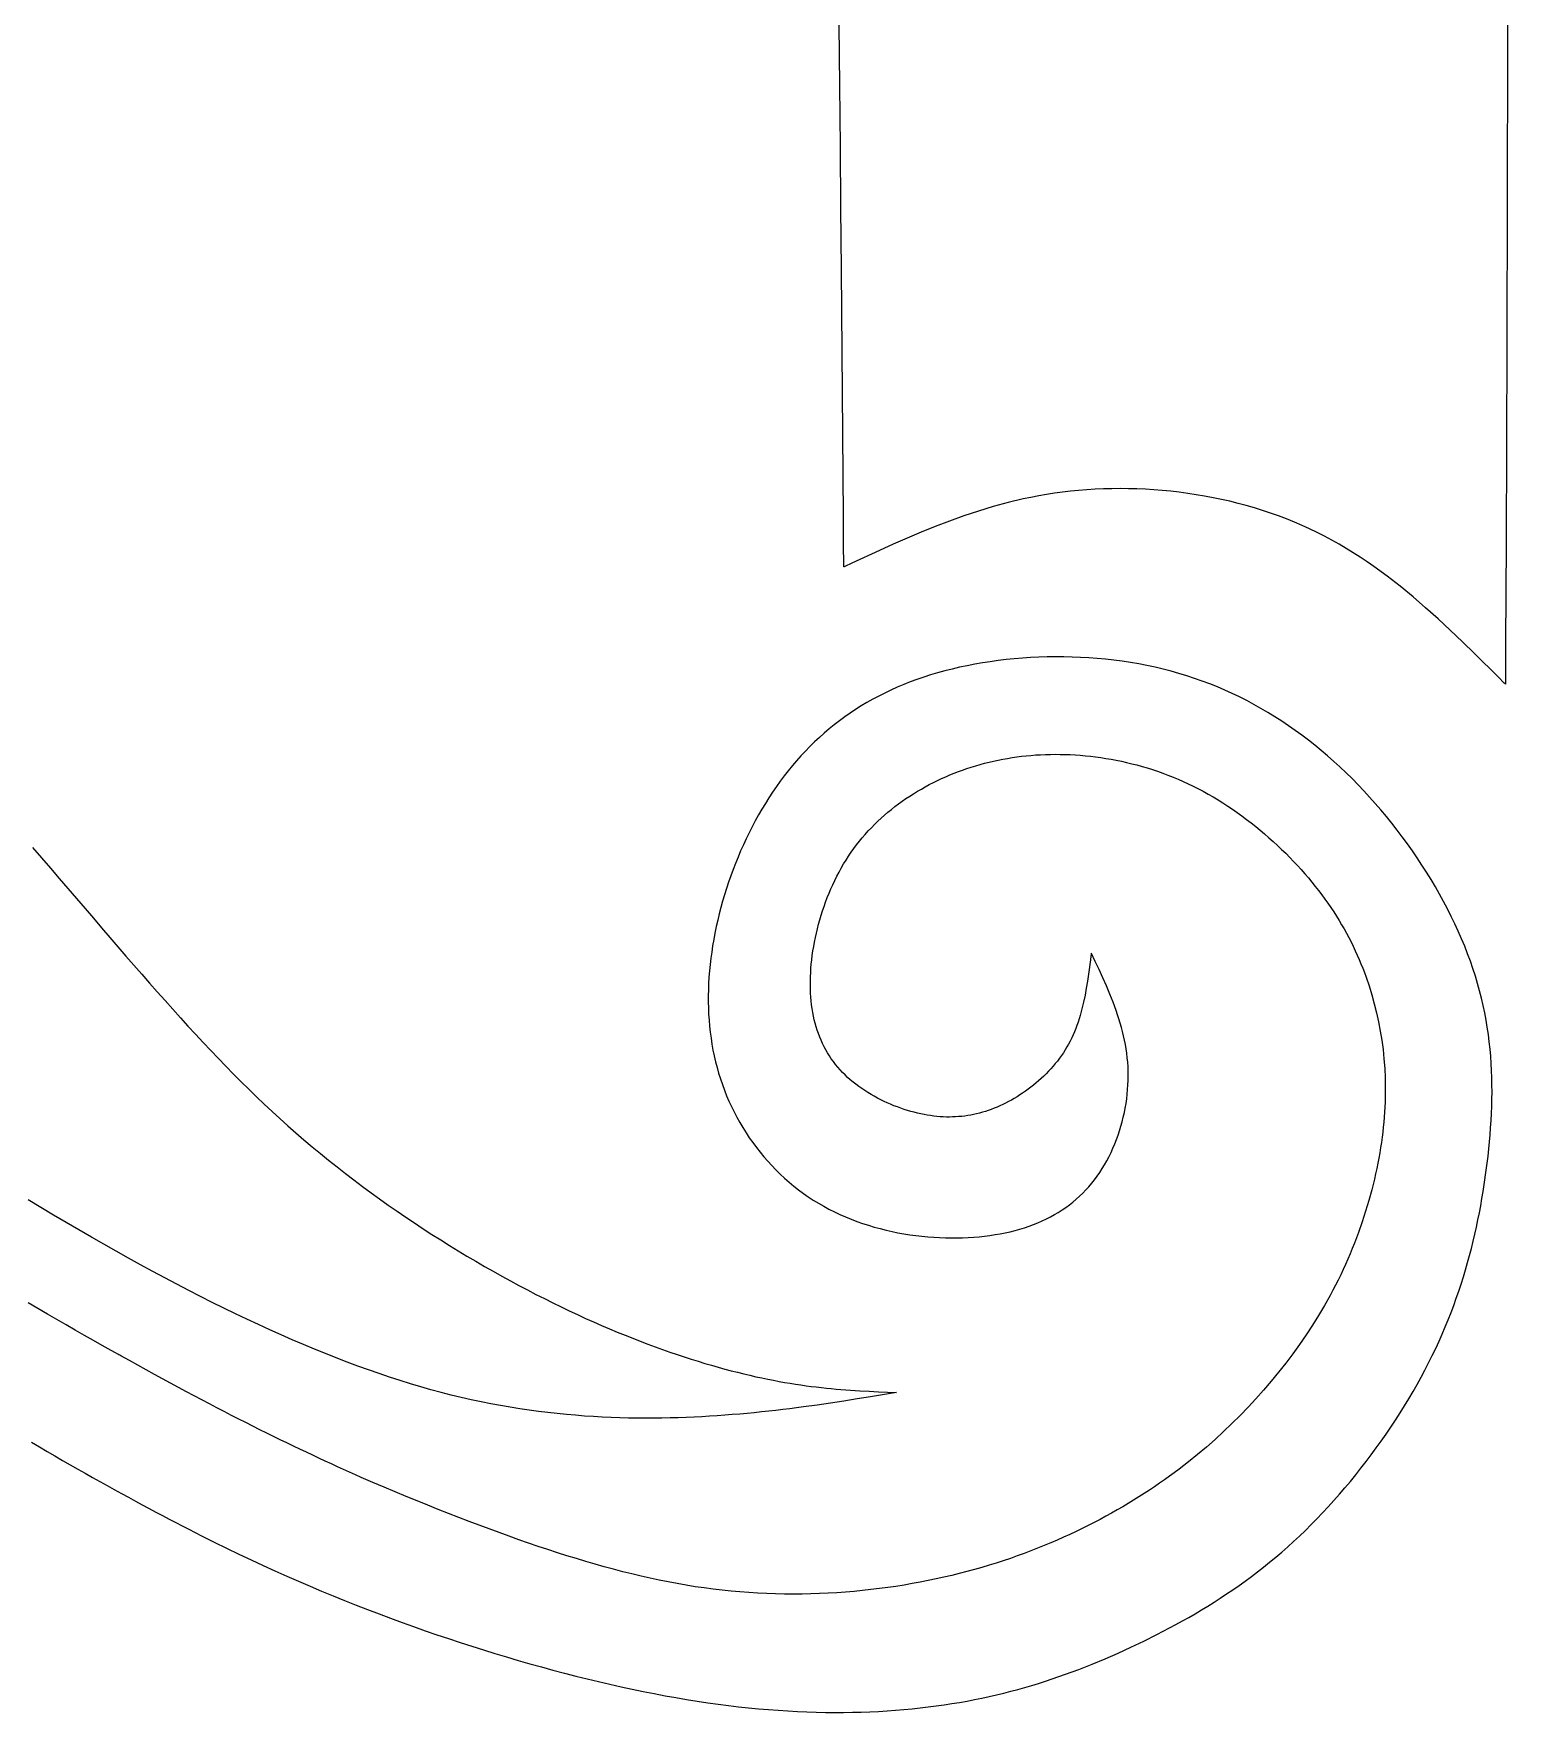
# Model space of a CAD drawing. Extents: x 0 to 279, y 0 to 212.
# Drawn here: x 204.29 to 212.97, y 110.11 to 119.99 of the extents above; entities that cross this region are included whole.
import ezdxf

# ---------------------------------------------------------------- set-up
doc = ezdxf.new("R2010")
doc.units = 0
doc.layers.add('LAYER_1', color=18, linetype='CONTINUOUS')

msp = doc.modelspace()

# ---------------------------------------------------------------- linework, layer by layer
at = {"layer": 'LAYER_1'}
for points in [[(212.9661, 120.1726), (212.966, 119.8885), (212.9658, 119.6031), (212.9654, 119.3165), (212.9649, 119.0287), (212.9642, 118.7398), (212.9633, 118.45), (212.9624, 118.1593), (212.9602, 117.5759), (212.9577, 116.9905), (212.9551, 116.4038), (212.9544, 116.2571), (212.9541, 116.1837), (212.954, 116.1653), (212.954, 116.163), (212.954, 116.1621), (212.9538, 116.1623), (212.9533, 116.1628), (212.9522, 116.1639), (212.9478, 116.1683), (212.9128, 116.2033), (212.7723, 116.3426), (212.7015, 116.4115), (212.6301, 116.4794), (212.5579, 116.5462), (212.4848, 116.6116), (212.4106, 116.6753), (212.3351, 116.7372), (212.2583, 116.7969), (212.1798, 116.8542), (212.1399, 116.8819), (212.0995, 116.9089), (212.0587, 116.9351), (212.0173, 116.9606), (211.9755, 116.9853), (211.9331, 117.0092), (211.8901, 117.0323), (211.8465, 117.0545), (211.8024, 117.0757), (211.7576, 117.0961), (211.7123, 117.1155), (211.6663, 117.134), (211.6199, 117.1515), (211.573, 117.1681), (211.5256, 117.1838), (211.4779, 117.1986), (211.4297, 117.2125), (211.3812, 117.2254), (211.3325, 117.2374), (211.2834, 117.2486), (211.2341, 117.2588), (211.1846, 117.2681), (211.135, 117.2765), (211.0852, 117.284), (211.0354, 117.2907), (210.9855, 117.2964), (210.9355, 117.3013), (210.8856, 117.3052), (210.8358, 117.3083), (210.786, 117.3105), (210.7363, 117.3118), (210.6869, 117.3123), (210.6376, 117.3118), (210.5885, 117.3105), (210.5397, 117.3084), (210.4912, 117.3054), (210.4431, 117.3015), (210.3953, 117.2967), (210.348, 117.2912), (210.301, 117.2847), (210.2545, 117.2775), (210.2084, 117.2695), (210.1628, 117.2607), (210.1175, 117.2511), (210.028, 117.2299), (209.9399, 117.2061), (209.8531, 117.1799), (209.7674, 117.1515), (209.6828, 117.1212), (209.599, 117.0892), (209.516, 117.0557), (209.4337, 117.0209), (209.3519, 116.9851), (209.2706, 116.9485), (209.1086, 116.8737), (209.0682, 116.8548), (209.0632, 116.8525), (209.0619, 116.8519), (209.0613, 116.8516), (209.0611, 116.8515), (209.0611, 116.8527), (209.0611, 116.8555), (209.0609, 116.8782), (209.0602, 116.9691), (209.0589, 117.1509), (209.0534, 117.8773), (209.0476, 118.6022), (209.0446, 118.9636), (209.0414, 119.3241), (209.038, 119.6837), (209.0344, 120.0421)], [(204.2812, 111.7006), (204.328, 111.6733), (204.3742, 111.6464), (204.42, 111.6199), (204.4652, 111.5938), (204.51, 111.5681), (204.5543, 111.5429), (204.5981, 111.518), (204.6415, 111.4935), (204.6844, 111.4694), (204.7269, 111.4457), (204.769, 111.4224), (204.8107, 111.3994), (204.852, 111.3768), (204.8929, 111.3546), (204.9334, 111.3327), (204.9735, 111.3112), (205.0133, 111.29), (205.0527, 111.2691), (205.0918, 111.2486), (205.1305, 111.2284), (205.169, 111.2085), (205.2071, 111.1889), (205.2825, 111.1506), (205.3568, 111.1136), (205.43, 111.0776), (205.5024, 111.0427), (205.5738, 111.0088), (205.6445, 110.976), (205.7145, 110.944), (205.7838, 110.9129), (205.8527, 110.8827), (205.9211, 110.8533), (205.9891, 110.8246), (206.0569, 110.7966), (206.1244, 110.7692), (206.1919, 110.7425), (206.2593, 110.7163), (206.3267, 110.6906), (206.3943, 110.6653), (206.4622, 110.6405), (206.5302, 110.6161), (206.5983, 110.5921), (206.6666, 110.5685), (206.735, 110.5454), (206.8035, 110.5228), (206.872, 110.5007), (206.9405, 110.479), (207.0089, 110.4579), (207.0773, 110.4372), (207.1456, 110.4171), (207.2138, 110.3976), (207.2818, 110.3785), (207.3496, 110.3601), (207.4172, 110.3422), (207.4845, 110.3249), (207.5516, 110.3083), (207.6183, 110.2922), (207.6846, 110.2768), (207.7506, 110.262), (207.8162, 110.2478), (207.8813, 110.2344), (207.9459, 110.2216), (208.0101, 110.2095), (208.0736, 110.1981), (208.1366, 110.1874), (208.199, 110.1774), (208.2608, 110.1682), (208.3219, 110.1597), (208.3824, 110.1519), (208.4422, 110.1448), (208.5014, 110.1384), (208.56, 110.1328), (208.618, 110.1278), (208.6754, 110.1234), (208.7321, 110.1198), (208.7882, 110.1168), (208.8437, 110.1144), (208.8986, 110.1127), (208.9529, 110.1115), (209.0066, 110.111), (209.0597, 110.1111), (209.1122, 110.1118), (209.1641, 110.1131), (209.2155, 110.1149), (209.2662, 110.1174), (209.3163, 110.1203), (209.3659, 110.1238), (209.4149, 110.1279), (209.4633, 110.1324), (209.5112, 110.1375), (209.5585, 110.143), (209.6052, 110.1491), (209.6513, 110.1557), (209.6969, 110.1627), (209.7419, 110.1702), (209.7865, 110.1782), (209.8305, 110.1866), (209.8741, 110.1955), (209.9171, 110.2048), (209.9598, 110.2146), (210.002, 110.2248), (210.0439, 110.2354), (210.0853, 110.2465), (210.1264, 110.258), (210.1672, 110.2699), (210.2076, 110.2822), (210.2477, 110.295), (210.2876, 110.3081), (210.3272, 110.3216), (210.3665, 110.3355), (210.4056, 110.3498), (210.4445, 110.3645), (210.5218, 110.395), (210.5986, 110.427), (210.6749, 110.4603), (210.7509, 110.4951), (210.8268, 110.5312), (210.9026, 110.5688), (210.9404, 110.5882), (210.9781, 110.6081), (211.0158, 110.6283), (211.0533, 110.649), (211.0908, 110.6702), (211.1282, 110.6918), (211.1655, 110.714), (211.2027, 110.7367), (211.2398, 110.7598), (211.2768, 110.7836), (211.3136, 110.8079), (211.3503, 110.8328), (211.3868, 110.8582), (211.4232, 110.8843), (211.4595, 110.911), (211.4955, 110.9383), (211.5314, 110.9663), (211.5671, 110.995), (211.6026, 111.0244), (211.6379, 111.0545), (211.6731, 111.0852), (211.708, 111.1168), (211.7427, 111.149), (211.7771, 111.1821), (211.8113, 111.2159), (211.8452, 111.2504), (211.8789, 111.2855), (211.9122, 111.3213), (211.9452, 111.3577), (211.9779, 111.3947), (212.0101, 111.4323), (212.042, 111.4703), (212.0735, 111.5089), (212.1045, 111.5479), (212.1351, 111.5873), (212.1651, 111.6272), (212.1947, 111.6674), (212.2238, 111.708), (212.2523, 111.7488), (212.2802, 111.79), (212.3075, 111.8314), (212.3343, 111.873), (212.3604, 111.9149), (212.3858, 111.9568), (212.4106, 111.9989), (212.4347, 112.0412), (212.4581, 112.0834), (212.4807, 112.1258), (212.5026, 112.1681), (212.5237, 112.2104), (212.544, 112.2527), (212.5635, 112.295), (212.5823, 112.3372), (212.6004, 112.3794), (212.6177, 112.4215), (212.6343, 112.4636), (212.6502, 112.5057), (212.6654, 112.5478), (212.68, 112.5898), (212.6939, 112.6318), (212.7071, 112.6738), (212.7198, 112.7157), (212.7319, 112.7576), (212.7434, 112.7995), (212.7543, 112.8414), (212.7646, 112.8833), (212.7745, 112.9251), (212.7838, 112.9669), (212.7926, 113.0087), (212.8009, 113.0505), (212.8087, 113.0923), (212.8161, 113.1341), (212.8231, 113.1759), (212.8296, 113.2176), (212.8414, 113.3011), (212.8518, 113.3846), (212.8563, 113.4264), (212.8605, 113.4682), (212.8642, 113.51), (212.8674, 113.5518), (212.8702, 113.5936), (212.8724, 113.6355), (212.874, 113.6774), (212.8751, 113.7194), (212.8755, 113.7614), (212.8753, 113.8034), (212.8745, 113.8456), (212.8729, 113.8877), (212.8706, 113.93), (212.8676, 113.9723), (212.8638, 114.0147), (212.8592, 114.0572), (212.8538, 114.0998), (212.8475, 114.1425), (212.8403, 114.1852), (212.8323, 114.2281), (212.8233, 114.2711), (212.8133, 114.3142), (212.8023, 114.3574), (212.7904, 114.4008), (212.7773, 114.4443), (212.7632, 114.4879), (212.748, 114.5316), (212.7318, 114.5755), (212.7145, 114.6194), (212.6962, 114.6633), (212.677, 114.7072), (212.6567, 114.7511), (212.6356, 114.7949), (212.6135, 114.8386), (212.5905, 114.8822), (212.5667, 114.9256), (212.542, 114.9688), (212.5165, 115.0118), (212.4902, 115.0545), (212.4631, 115.0969), (212.4353, 115.1389), (212.4068, 115.1806), (212.3775, 115.2219), (212.3476, 115.2628), (212.317, 115.3032), (212.2859, 115.3431), (212.2541, 115.3824), (212.2217, 115.4212), (212.1888, 115.4594), (212.1553, 115.4969), (212.1213, 115.5338), (212.0869, 115.57), (212.052, 115.6055), (212.0166, 115.6402), (211.9808, 115.6742), (211.9445, 115.7073), (211.9077, 115.7397), (211.8706, 115.7714), (211.833, 115.8022), (211.7949, 115.8322), (211.7564, 115.8613), (211.7174, 115.8897), (211.678, 115.9172), (211.6382, 115.9439), (211.5979, 115.9698), (211.5572, 115.9948), (211.516, 116.0189), (211.4744, 116.0421), (211.4323, 116.0645), (211.3898, 116.086), (211.3468, 116.1065), (211.3034, 116.1262), (211.2595, 116.1449), (211.2152, 116.1628), (211.1704, 116.1797), (211.1252, 116.1956), (211.0796, 116.2106), (211.0335, 116.2247), (210.987, 116.2378), (210.94, 116.2499), (210.8926, 116.261), (210.8448, 116.2712), (210.7966, 116.2804), (210.7482, 116.2887), (210.6996, 116.2961), (210.6507, 116.3025), (210.6016, 116.308), (210.5525, 116.3126), (210.5033, 116.3163), (210.454, 116.3191), (210.4048, 116.321), (210.3556, 116.322), (210.3065, 116.3222), (210.2576, 116.3216), (210.2089, 116.32), (210.1604, 116.3177), (210.1122, 116.3145), (210.0643, 116.3106), (210.0168, 116.3058), (209.9698, 116.3002), (209.9231, 116.2938), (209.877, 116.2866), (209.8315, 116.2787), (209.7865, 116.27), (209.7422, 116.2606), (209.6986, 116.2504), (209.6557, 116.2396), (209.6135, 116.228), (209.5721, 116.2156), (209.5314, 116.2026), (209.4914, 116.1888), (209.4522, 116.1743), (209.4137, 116.1592), (209.3759, 116.1433), (209.3388, 116.1267), (209.3024, 116.1094), (209.2667, 116.0914), (209.2317, 116.0727), (209.1973, 116.0533), (209.1636, 116.0332), (209.1306, 116.0125), (209.0982, 115.9911), (209.0665, 115.969), (209.0355, 115.9462), (209.005, 115.9227), (208.9752, 115.8986), (208.9461, 115.8738), (208.9175, 115.8484), (208.8895, 115.8223), (208.8622, 115.7955), (208.8355, 115.7681), (208.8093, 115.74), (208.7837, 115.7113), (208.7587, 115.682), (208.7343, 115.652), (208.7104, 115.6214), (208.6872, 115.5902), (208.6645, 115.5584), (208.6424, 115.5262), (208.6209, 115.4934), (208.6, 115.4602), (208.5796, 115.4265), (208.5599, 115.3924), (208.5408, 115.3579), (208.5223, 115.323), (208.5044, 115.2877), (208.4871, 115.2522), (208.4704, 115.2163), (208.4544, 115.1802), (208.4389, 115.1438), (208.4241, 115.1072), (208.4099, 115.0704), (208.3963, 115.0334), (208.3834, 114.9963), (208.3711, 114.9591), (208.3595, 114.9218), (208.3485, 114.8844), (208.3381, 114.847), (208.3284, 114.8095), (208.3193, 114.7721), (208.3109, 114.7346), (208.3031, 114.6972), (208.2961, 114.6599), (208.2896, 114.6227), (208.2839, 114.5855), (208.2789, 114.5484), (208.2746, 114.5114), (208.2709, 114.4745), (208.268, 114.4377), (208.2658, 114.401), (208.2644, 114.3645), (208.2637, 114.3281), (208.2637, 114.2918), (208.2645, 114.2557), (208.266, 114.2198), (208.2683, 114.1841), (208.2714, 114.1485), (208.2753, 114.1132), (208.28, 114.078), (208.2854, 114.0431), (208.2917, 114.0084), (208.2988, 113.9739), (208.3067, 113.9397), (208.3154, 113.9057), (208.325, 113.872), (208.3355, 113.8385), (208.3467, 113.8053), (208.3589, 113.7725), (208.3719, 113.7399), (208.3857, 113.7077), (208.4004, 113.6758), (208.4159, 113.6442), (208.4323, 113.6131), (208.4494, 113.5824), (208.4673, 113.5521), (208.486, 113.5223), (208.5055, 113.493), (208.5257, 113.4641), (208.5467, 113.4358), (208.5684, 113.4081), (208.5908, 113.3809), (208.614, 113.3543), (208.6378, 113.3283), (208.6623, 113.3029), (208.6875, 113.2782), (208.7134, 113.2542), (208.7399, 113.2309), (208.7671, 113.2083), (208.7949, 113.1864), (208.8233, 113.1653), (208.8523, 113.145), (208.8819, 113.1255), (208.9121, 113.1068), (208.9429, 113.089), (208.9742, 113.072), (209.006, 113.0559), (209.0384, 113.0407), (209.0712, 113.0263), (209.1044, 113.0128), (209.138, 113.0001), (209.1719, 112.9883), (209.2061, 112.9772), (209.2405, 112.967), (209.2752, 112.9576), (209.3101, 112.9489), (209.345, 112.9411), (209.3801, 112.934), (209.4152, 112.9276), (209.4504, 112.9221), (209.4855, 112.9172), (209.5205, 112.9131), (209.5555, 112.9097), (209.5902, 112.9071), (209.6248, 112.9051), (209.6592, 112.9038), (209.6933, 112.9033), (209.7271, 112.9034), (209.7606, 112.9041), (209.7936, 112.9056), (209.8263, 112.9077), (209.8584, 112.9104), (209.8901, 112.9137), (209.9212, 112.9177), (209.9518, 112.9223), (209.9819, 112.9275), (210.0115, 112.9334), (210.0405, 112.9399), (210.069, 112.947), (210.0969, 112.9548), (210.1243, 112.9632), (210.1512, 112.9723), (210.1775, 112.982), (210.2032, 112.9923), (210.2284, 113.0032), (210.2531, 113.0148), (210.2771, 113.0271), (210.3006, 113.04), (210.3235, 113.0535), (210.3459, 113.0677), (210.3676, 113.0825), (210.3888, 113.098), (210.4094, 113.1141), (210.4294, 113.1309), (210.4488, 113.1483), (210.4676, 113.1664), (210.4858, 113.1851), (210.5033, 113.2045), (210.5203, 113.2245), (210.5367, 113.2452), (210.5525, 113.2665), (210.5676, 113.2884), (210.5822, 113.3109), (210.596, 113.334), (210.6093, 113.3575), (210.6219, 113.3815), (210.6339, 113.4059), (210.6452, 113.4308), (210.6559, 113.456), (210.6659, 113.4815), (210.6753, 113.5074), (210.684, 113.5336), (210.692, 113.5599), (210.6994, 113.5865), (210.706, 113.6133), (210.712, 113.6403), (210.7173, 113.6673), (210.722, 113.6944), (210.7259, 113.7216), (210.7291, 113.7488), (210.7316, 113.776), (210.7335, 113.8031), (210.7346, 113.8302), (210.735, 113.8572), (210.7347, 113.884), (210.7336, 113.9106), (210.7319, 113.9371), (210.7294, 113.9633), (210.7263, 113.9894), (210.7225, 114.0153), (210.7181, 114.041), (210.7132, 114.0665), (210.7076, 114.0918), (210.7015, 114.117), (210.6949, 114.1421), (210.6877, 114.167), (210.6802, 114.1918), (210.6722, 114.2164), (210.6637, 114.241), (210.6458, 114.2897), (210.6265, 114.3381), (210.6062, 114.3862), (210.585, 114.434), (210.5632, 114.4816), (210.5409, 114.5291), (210.5184, 114.5765), (210.5177, 114.578), (210.5173, 114.5787), (210.5172, 114.5789), (210.5171, 114.5786), (210.5168, 114.576), (210.5162, 114.5707), (210.5149, 114.5602), (210.5122, 114.5391), (210.5011, 114.4551), (210.4949, 114.4135), (210.4882, 114.3721), (210.4806, 114.3311), (210.4722, 114.2906), (210.4626, 114.2506), (210.4519, 114.2113), (210.4398, 114.1726), (210.4332, 114.1536), (210.4262, 114.1348), (210.4187, 114.1162), (210.4108, 114.0978), (210.4025, 114.0796), (210.3937, 114.0618), (210.3844, 114.0441), (210.3746, 114.0268), (210.3642, 114.0097), (210.3534, 113.9929), (210.3421, 113.9763), (210.3304, 113.9601), (210.3183, 113.9441), (210.3057, 113.9285), (210.2928, 113.9131), (210.2794, 113.8981), (210.2658, 113.8834), (210.2518, 113.869), (210.2374, 113.8549), (210.2228, 113.8412), (210.2079, 113.8278), (210.1927, 113.8148), (210.1773, 113.8022), (210.1617, 113.7899), (210.1458, 113.7779), (210.1298, 113.7664), (210.1136, 113.7552), (210.0972, 113.7444), (210.0807, 113.7341), (210.0641, 113.7241), (210.0474, 113.7145), (210.0306, 113.7053), (210.0137, 113.6966), (209.9968, 113.6883), (209.9799, 113.6804), (209.9629, 113.673), (209.9459, 113.666), (209.9288, 113.6595), (209.9117, 113.6534), (209.8945, 113.6477), (209.8773, 113.6424), (209.8601, 113.6376), (209.8427, 113.6333), (209.8253, 113.6294), (209.8079, 113.6259), (209.7903, 113.6229), (209.7727, 113.6204), (209.7549, 113.6183), (209.7371, 113.6166), (209.7192, 113.6154), (209.7012, 113.6147), (209.6831, 113.6144), (209.6648, 113.6146), (209.6465, 113.6152), (209.628, 113.6163), (209.6094, 113.6179), (209.5907, 113.6199), (209.5718, 113.6225), (209.5528, 113.6254), (209.5337, 113.6289), (209.5144, 113.6328), (209.4949, 113.6372), (209.4753, 113.6421), (209.4556, 113.6475), (209.4359, 113.6533), (209.4161, 113.6596), (209.3963, 113.6663), (209.3765, 113.6735), (209.3567, 113.6811), (209.337, 113.6892), (209.3174, 113.6977), (209.2979, 113.7067), (209.2786, 113.7161), (209.2595, 113.726), (209.2405, 113.7363), (209.2218, 113.747), (209.2034, 113.7581), (209.1852, 113.7697), (209.1674, 113.7817), (209.1499, 113.7941), (209.1328, 113.8069), (209.116, 113.8202), (209.0997, 113.8338), (209.0839, 113.8479), (209.0685, 113.8623), (209.0537, 113.8772), (209.0393, 113.8924), (209.0256, 113.9081), (209.0124, 113.9241), (208.9998, 113.9405), (208.9878, 113.9573), (208.9763, 113.9745), (208.9654, 113.992), (208.9551, 114.0099), (208.9454, 114.0282), (208.9362, 114.0469), (208.9276, 114.0659), (208.9196, 114.0853), (208.9121, 114.105), (208.9052, 114.125), (208.8988, 114.1454), (208.893, 114.1662), (208.8877, 114.1872), (208.883, 114.2086), (208.8789, 114.2303), (208.8752, 114.2524), (208.8721, 114.2747), (208.8696, 114.2974), (208.8675, 114.3203), (208.8661, 114.3436), (208.8651, 114.3672), (208.8647, 114.391), (208.8648, 114.4152), (208.8654, 114.4396), (208.8665, 114.4643), (208.8682, 114.4893), (208.8703, 114.5146), (208.873, 114.5401), (208.8762, 114.5658), (208.88, 114.5916), (208.8842, 114.6176), (208.8889, 114.6437), (208.8942, 114.6699), (208.8999, 114.6962), (208.9062, 114.7225), (208.913, 114.7488), (208.9203, 114.7751), (208.928, 114.8013), (208.9363, 114.8275), (208.9451, 114.8536), (208.9544, 114.8796), (208.9642, 114.9054), (208.9745, 114.931), (208.9853, 114.9565), (208.9965, 114.9817), (209.0083, 115.0066), (209.0206, 115.0313), (209.0333, 115.0557), (209.0466, 115.0797), (209.0603, 115.1034), (209.0745, 115.1267), (209.0892, 115.1496), (209.1044, 115.172), (209.1201, 115.194), (209.1362, 115.2156), (209.1528, 115.2368), (209.1699, 115.2575), (209.1874, 115.2778), (209.2053, 115.2977), (209.2236, 115.3171), (209.2423, 115.3361), (209.2614, 115.3547), (209.2809, 115.3729), (209.3008, 115.3906), (209.321, 115.4079), (209.3416, 115.4248), (209.3625, 115.4412), (209.3838, 115.4573), (209.4054, 115.4729), (209.4273, 115.488), (209.4495, 115.5028), (209.4719, 115.5171), (209.4947, 115.531), (209.5177, 115.5445), (209.541, 115.5576), (209.5645, 115.5702), (209.5883, 115.5824), (209.6123, 115.5942), (209.6365, 115.6056), (209.6609, 115.6165), (209.6855, 115.6271), (209.7104, 115.6372), (209.7354, 115.6469), (209.7607, 115.6562), (209.7861, 115.6651), (209.8117, 115.6735), (209.8376, 115.6815), (209.8636, 115.689), (209.8899, 115.6961), (209.9163, 115.7028), (209.9429, 115.709), (209.9697, 115.7148), (209.9967, 115.7201), (210.0239, 115.725), (210.0513, 115.7295), (210.0788, 115.7334), (210.1066, 115.737), (210.1345, 115.74), (210.1626, 115.7426), (210.1908, 115.7448), (210.2193, 115.7465), (210.2479, 115.7477), (210.2767, 115.7484), (210.3056, 115.7487), (210.3348, 115.7485), (210.3641, 115.7478), (210.3936, 115.7467), (210.4232, 115.7451), (210.453, 115.743), (210.4829, 115.7404), (210.5129, 115.7373), (210.543, 115.7336), (210.5732, 115.7295), (210.6035, 115.7249), (210.6338, 115.7197), (210.6642, 115.714), (210.6946, 115.7078), (210.7251, 115.701), (210.7556, 115.6937), (210.7861, 115.6859), (210.8165, 115.6775), (210.847, 115.6685), (210.8774, 115.6589), (210.9078, 115.6488), (210.9381, 115.6381), (210.9683, 115.6268), (210.9984, 115.615), (211.0285, 115.6025), (211.0584, 115.5895), (211.0882, 115.5758), (211.1179, 115.5615), (211.1474, 115.5466), (211.1768, 115.5311), (211.206, 115.515), (211.235, 115.4982), (211.2638, 115.4809), (211.2924, 115.463), (211.3207, 115.4446), (211.3488, 115.4257), (211.3767, 115.4063), (211.4042, 115.3864), (211.4315, 115.366), (211.4585, 115.3452), (211.4851, 115.324), (211.5114, 115.3025), (211.5374, 115.2805), (211.5629, 115.2582), (211.5881, 115.2356), (211.6129, 115.2127), (211.6373, 115.1895), (211.6613, 115.1661), (211.6848, 115.1424), (211.7078, 115.1185), (211.7304, 115.0944), (211.7525, 115.0701), (211.7741, 115.0457), (211.7952, 115.0212), (211.8157, 114.9965), (211.8357, 114.9718), (211.8551, 114.9469), (211.874, 114.9221), (211.8922, 114.8971), (211.91, 114.8722), (211.9272, 114.8471), (211.9438, 114.822), (211.9599, 114.7968), (211.9755, 114.7716), (211.9906, 114.7463), (212.0052, 114.721), (212.0192, 114.6955), (212.0328, 114.6701), (212.0459, 114.6445), (212.0585, 114.6189), (212.0707, 114.5933), (212.0824, 114.5675), (212.0936, 114.5417), (212.1044, 114.5159), (212.1148, 114.4899), (212.1247, 114.464), (212.1342, 114.4379), (212.152, 114.3856), (212.1681, 114.333), (212.1828, 114.2802), (212.196, 114.2271), (212.2077, 114.1737), (212.218, 114.1199), (212.2267, 114.0658), (212.234, 114.0112), (212.2397, 113.9562), (212.2439, 113.9007), (212.2465, 113.8447), (212.2472, 113.8164), (212.2476, 113.7881), (212.2475, 113.7595), (212.247, 113.7309), (212.2461, 113.702), (212.2448, 113.673), (212.2431, 113.6439), (212.241, 113.6145), (212.2385, 113.585), (212.2355, 113.5553), (212.2321, 113.5254), (212.2284, 113.4953), (212.2242, 113.465), (212.2196, 113.4346), (212.2145, 113.4039), (212.2091, 113.3731), (212.2032, 113.3422), (212.1969, 113.3112), (212.1903, 113.28), (212.1831, 113.2488), (212.1756, 113.2175), (212.1677, 113.1861), (212.1506, 113.1232), (212.1318, 113.0601), (212.1114, 112.9971), (212.0894, 112.9342), (212.0657, 112.8715), (212.0533, 112.8403), (212.0404, 112.8091), (212.0271, 112.7781), (212.0135, 112.7472), (211.9994, 112.7164), (211.9849, 112.6858), (211.97, 112.6554), (211.9547, 112.6251), (211.9391, 112.595), (211.923, 112.565), (211.8897, 112.5057), (211.855, 112.447), (211.8189, 112.3892), (211.7814, 112.3321), (211.7426, 112.2759), (211.7026, 112.2205), (211.6615, 112.166), (211.6192, 112.1123), (211.5759, 112.0596), (211.5316, 112.0078), (211.4864, 111.9569), (211.4402, 111.9071), (211.3933, 111.8582), (211.3453, 111.8103), (211.2964, 111.7634), (211.2464, 111.7174), (211.1952, 111.6723), (211.1428, 111.628), (211.089, 111.5846), (211.0339, 111.5421), (211.0058, 111.5211), (210.9774, 111.5003), (210.9485, 111.4798), (210.9193, 111.4594), (210.8896, 111.4392), (210.8596, 111.4191), (210.8291, 111.3993), (210.7982, 111.3797), (210.7668, 111.3602), (210.735, 111.3409), (210.7028, 111.3217), (210.6701, 111.3027), (210.6369, 111.2839), (210.6033, 111.2653), (210.5692, 111.2469), (210.5346, 111.2287), (210.4996, 111.2108), (210.4641, 111.1931), (210.4281, 111.1756), (210.3916, 111.1584), (210.3546, 111.1415), (210.3172, 111.1249), (210.2792, 111.1086), (210.2408, 111.0925), (210.2019, 111.0768), (210.1625, 111.0614), (210.1226, 111.0464), (210.0822, 111.0317), (210.0414, 111.0174), (210, 111.0034), (209.9581, 110.9898), (209.9157, 110.9766), (209.8728, 110.9638), (209.8294, 110.9515), (209.7855, 110.9395), (209.7411, 110.928), (209.6961, 110.9169), (209.6507, 110.9063), (209.6047, 110.8962), (209.5583, 110.8865), (209.5114, 110.8774), (209.464, 110.8687), (209.4162, 110.8605), (209.368, 110.8529), (209.3195, 110.8458), (209.2705, 110.8393), (209.2212, 110.8334), (209.1715, 110.828), (209.1215, 110.8232), (209.0712, 110.819), (209.0206, 110.8154), (208.9698, 110.8124), (208.9187, 110.8101), (208.8673, 110.8084), (208.8158, 110.8074), (208.764, 110.8071), (208.7121, 110.8074), (208.6601, 110.8085), (208.6078, 110.8102), (208.5555, 110.8127), (208.5031, 110.8159), (208.4505, 110.8198), (208.3979, 110.8245), (208.3453, 110.83), (208.2926, 110.8362), (208.2399, 110.8432), (208.1871, 110.8509), (208.1343, 110.8595), (208.0813, 110.8687), (208.0283, 110.8787), (207.9751, 110.8894), (207.9218, 110.9008), (207.8683, 110.9129), (207.8146, 110.9257), (207.7607, 110.9391), (207.7066, 110.9532), (207.6523, 110.9679), (207.5977, 110.9833), (207.5428, 110.9993), (207.4877, 111.0158), (207.4322, 111.033), (207.3764, 111.0508), (207.3203, 111.0691), (207.2638, 111.088), (207.2069, 111.1074), (207.1497, 111.1274), (207.092, 111.1479), (207.0339, 111.1689), (206.9754, 111.1904), (206.9163, 111.2124), (206.8568, 111.2348), (206.7968, 111.2577), (206.7363, 111.2812), (206.6751, 111.3052), (206.6131, 111.3298), (206.5504, 111.3551), (206.4867, 111.3812), (206.4222, 111.4081), (206.3565, 111.4359), (206.2898, 111.4646), (206.2218, 111.4943), (206.1874, 111.5095), (206.1526, 111.525), (206.1175, 111.5408), (206.082, 111.5569), (206.0462, 111.5732), (206.01, 111.5899), (205.9734, 111.6069), (205.9364, 111.6242), (205.8991, 111.6418), (205.8613, 111.6597), (205.8231, 111.678), (205.7845, 111.6966), (205.7455, 111.7156), (205.706, 111.735), (205.666, 111.7547), (205.6256, 111.7748), (205.5847, 111.7952), (205.5433, 111.8161), (205.5014, 111.8373), (205.4591, 111.859), (205.4162, 111.8811), (205.3727, 111.9036), (205.3288, 111.9265), (205.2843, 111.9499), (205.2392, 111.9737), (205.1936, 111.9979), (205.1474, 112.0226), (205.1006, 112.0478), (205.0532, 112.0735), (205.0052, 112.0996), (204.9566, 112.1262), (204.9074, 112.1534), (204.8575, 112.181), (204.807, 112.2091), (204.8007, 112.2127), (204.7975, 112.2144), (204.7961, 112.2152), (204.7953, 112.2157), (204.7889, 112.2192), (204.7761, 112.2264), (204.7504, 112.2408), (204.6985, 112.27), (204.6461, 112.2997), (204.593, 112.3299), (204.5393, 112.3605), (204.4851, 112.3916), (204.4303, 112.4232), (204.375, 112.4551), (204.3192, 112.4875), (204.2629, 112.5203)], [(204.2874, 115.2008), (204.3406, 115.1394), (204.3931, 115.0785), (204.445, 115.0181), (204.4962, 114.9585), (204.5468, 114.8995), (204.5967, 114.8413), (204.6459, 114.7838), (204.6946, 114.7271), (204.7427, 114.6711), (204.7904, 114.6159), (204.8375, 114.5613), (204.8842, 114.5075), (204.9305, 114.4544), (204.9765, 114.402), (205.0222, 114.3502), (205.0676, 114.2992), (205.1127, 114.2487), (205.1577, 114.1989), (205.2025, 114.1498), (205.2473, 114.1012), (205.2919, 114.0533), (205.3366, 114.006), (205.3812, 113.9592), (205.4259, 113.9131), (205.4707, 113.8675), (205.5157, 113.8224), (205.5608, 113.7779), (205.6061, 113.7339), (205.6517, 113.6905), (205.6976, 113.6475), (205.7438, 113.6051), (205.7905, 113.5631), (205.8375, 113.5216), (205.885, 113.4806), (205.933, 113.4399), (205.9814, 113.3998), (206.0302, 113.3601), (206.0795, 113.3209), (206.129, 113.2822), (206.179, 113.244), (206.2292, 113.2063), (206.2797, 113.1691), (206.3304, 113.1324), (206.3813, 113.0962), (206.4325, 113.0606), (206.4837, 113.0256), (206.5351, 112.991), (206.5866, 112.9571), (206.6381, 112.9237), (206.6897, 112.8909), (206.7412, 112.8587), (206.7928, 112.8271), (206.8442, 112.7961), (206.8956, 112.7657), (206.9469, 112.7359), (206.998, 112.7068), (207.0489, 112.6783), (207.0996, 112.6504), (207.1501, 112.6232), (207.2003, 112.5967), (207.2501, 112.5708), (207.2997, 112.5457), (207.3489, 112.5212), (207.3978, 112.4973), (207.4462, 112.4742), (207.4943, 112.4517), (207.542, 112.4299), (207.5893, 112.4087), (207.6361, 112.3882), (207.6826, 112.3683), (207.7286, 112.3491), (207.7741, 112.3305), (207.8192, 112.3125), (207.8639, 112.2951), (207.9081, 112.2783), (207.9518, 112.2621), (207.995, 112.2465), (208.0378, 112.2315), (208.08, 112.2171), (208.1217, 112.2033), (208.1629, 112.19), (208.2036, 112.1772), (208.2437, 112.165), (208.2833, 112.1534), (208.3223, 112.1423), (208.3608, 112.1317), (208.3986, 112.1217), (208.4359, 112.1122), (208.4726, 112.1031), (208.5087, 112.0946), (208.5442, 112.0866), (208.5791, 112.079), (208.6134, 112.0719), (208.6472, 112.0653), (208.6804, 112.059), (208.7131, 112.0532), (208.7453, 112.0478), (208.777, 112.0428), (208.8083, 112.0381), (208.8391, 112.0337), (208.8696, 112.0297), (208.8996, 112.026), (208.9293, 112.0226), (208.9586, 112.0194), (208.9876, 112.0166), (209.0163, 112.0139), (209.0448, 112.0115), (209.0729, 112.0093), (209.1009, 112.0072), (209.1561, 112.0037), (209.2107, 112.0007), (209.2647, 111.9981), (209.3719, 111.9936), (209.2177, 111.9681), (209.1402, 111.9555), (209.0623, 111.9432), (208.9838, 111.9312), (208.9046, 111.9196), (208.8245, 111.9085), (208.784, 111.9032), (208.7433, 111.898), (208.7023, 111.893), (208.6609, 111.8881), (208.6193, 111.8834), (208.5773, 111.8789), (208.5349, 111.8746), (208.4921, 111.8706), (208.4489, 111.8667), (208.4053, 111.8631), (208.3613, 111.8597), (208.3168, 111.8566), (208.2718, 111.8537), (208.2263, 111.8512), (208.1803, 111.8489), (208.1338, 111.8469), (208.0867, 111.8452), (208.0392, 111.8439), (207.9911, 111.8429), (207.9425, 111.8424), (207.8934, 111.8422), (207.8438, 111.8425), (207.7937, 111.8433), (207.7431, 111.8446), (207.692, 111.8464), (207.6404, 111.8487), (207.5884, 111.8516), (207.5358, 111.8551), (207.4828, 111.8592), (207.4293, 111.8639), (207.3753, 111.8693), (207.3208, 111.8753), (207.2659, 111.8821), (207.2106, 111.8896), (207.1548, 111.8979), (207.0985, 111.9069), (207.0418, 111.9167), (206.9846, 111.9273), (206.927, 111.9388), (206.8689, 111.9512), (206.8104, 111.9644), (206.7515, 111.9786), (206.6922, 111.9937), (206.6324, 112.0098), (206.5722, 112.0269), (206.5115, 112.0449), (206.4505, 112.0638), (206.389, 112.0837), (206.327, 112.1045), (206.2647, 112.1262), (206.2019, 112.1489), (206.1386, 112.1725), (206.075, 112.1969), (206.0108, 112.2223), (205.9463, 112.2486), (205.8813, 112.2757), (205.8158, 112.3037), (205.75, 112.3326), (205.6836, 112.3623), (205.6169, 112.393), (205.5496, 112.4244), (205.4819, 112.4567), (205.4138, 112.4899), (205.3452, 112.5238), (205.2762, 112.5586), (205.2067, 112.5942), (205.1367, 112.6307), (205.0663, 112.6679), (204.9955, 112.7059), (204.9241, 112.7447), (204.8523, 112.7843), (204.7801, 112.8247), (204.7074, 112.8659), (204.6342, 112.9079), (204.5606, 112.9505), (204.4866, 112.9938), (204.4121, 113.0378), (204.3372, 113.0825), (204.2619, 113.1278)]]:
    msp.add_lwpolyline(points, dxfattribs=at)

doc.saveas('drawing.dxf')
